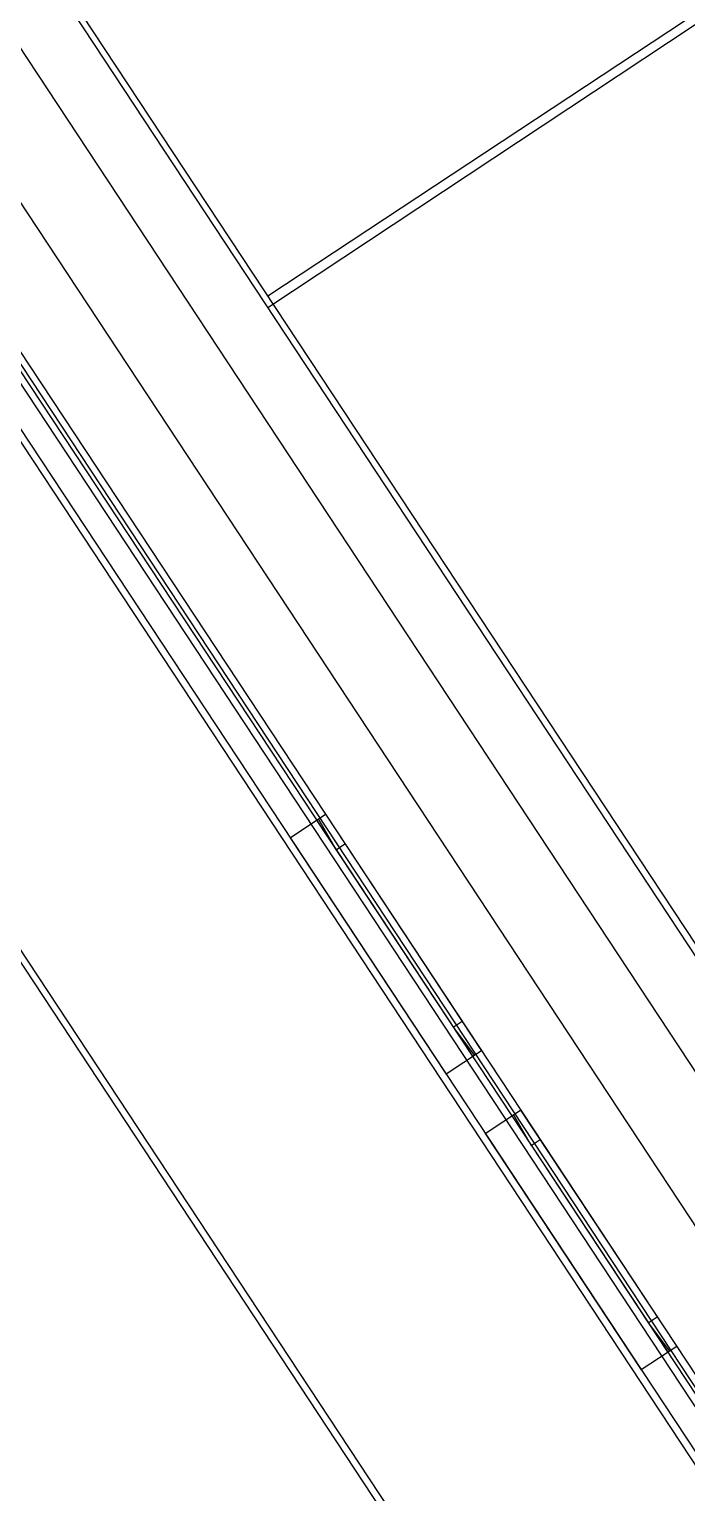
# Model space of a CAD drawing. Header units: metres. Extents: x 302064 to 305578, y 6265466 to 6271990.
# Drawn here: x 302978.15 to 302987.43, y 6265549.95 to 6265570.6 of the extents above; entities that cross this region are included whole.
import ezdxf

# ---------------------------------------------------------------- set-up
doc = ezdxf.new("R2010")
doc.units = ezdxf.units.M
doc.layers.get('0').update_dxf_attribs({"color": 6})
for name, color, linetype in [('BDY', 252, 'Continuous'), ('DEVELOP', 2, 'Continuous'), ('ROAD_KERB', 253, 'Continuous'), ('ROAD_KERB-BACK', 8, 'Continuous'), ('ROAD_KERB-LIP', 8, 'Continuous'), ('XR01255_CC_DES$0$FOOTPATH', 252, 'Continuous'), ('XR01255_CC_DES$0$ROAD_CONTROL', 252, 'Continuous'), ('XR01255_CC_DES$0$ROAD_KERB', 252, 'Continuous'), ('XR01255_CC_DES$0$ROAD_KERB-BACK', 252, 'Continuous'), ('XR01255_CC_DES$0$ROAD_KERB-LIP', 252, 'Continuous'), ('XR01255_CC_LOT_LAYOUT$0$ST1_BDY', 252, 'Continuous'), ('XR01255_CC_LOT_LAYOUT$0$ST1_LOTS', 252, 'Continuous')]:
    doc.layers.add(name, color=color, linetype=linetype)

# ---------------------------------------------------------------- blocks, each defined once
blk = doc.blocks.new('A$C6F1F0823')
at = {"layer": 'BDY'}
for p, q in [((82.721, 118.077), (22.306, 78.181)), ((10.552, 95.979), (71.022, 4.408)), ((3.882, 91.562), (64.346, 0))]:
    blk.add_line(p, q, dxfattribs=at)
at = {"layer": 'ROAD_KERB'}
blk.add_line((15.803, 81.676), (67.828, 2.893), dxfattribs=at)
for points in [[(22.994, 70.786), (25.199, 67.448)], [(22.994, 70.786), (25.199, 67.448)], [(22.994, 70.786), (25.199, 67.448)], [(22.994, 70.786), (25.199, 67.448)], [(22.994, 70.786), (25.199, 67.448)], [(22.994, 70.786), (25.199, 67.448)], [(22.994, 70.786), (25.199, 67.448)], [(22.994, 70.786), (25.199, 67.448)], [(22.994, 70.786), (25.199, 67.448)], [(22.994, 70.786), (25.199, 67.448)], [(22.994, 70.786), (25.199, 67.448)], [(22.994, 70.786), (25.199, 67.448)], [(22.994, 70.786), (25.199, 67.448)], [(22.994, 70.786), (25.199, 67.448)], [(22.994, 70.786), (25.199, 67.448)], [(22.994, 70.786), (25.199, 67.448)], [(22.994, 70.786), (25.199, 67.448)], [(22.994, 70.786), (25.199, 67.448)], [(22.994, 70.786), (25.199, 67.448)], [(22.994, 70.786), (25.199, 67.448)], [(22.994, 70.786), (25.199, 67.448)], [(22.994, 70.786), (25.199, 67.448)], [(22.994, 70.786), (25.199, 67.448)], [(22.994, 70.786), (25.199, 67.448)], [(22.994, 70.786), (25.199, 67.448)], [(22.994, 70.786), (25.199, 67.448)], [(22.994, 70.786), (25.199, 67.448)], [(22.994, 70.786), (25.199, 67.448)], [(22.994, 70.786), (25.199, 67.448)], [(22.994, 70.786), (25.199, 67.448)], [(22.994, 70.786), (25.199, 67.448)], [(22.994, 70.786), (25.199, 67.448)], [(22.994, 70.786), (25.199, 67.448)], [(22.994, 70.786), (25.199, 67.448)], [(22.994, 70.786), (25.199, 67.448)], [(22.994, 70.786), (25.199, 67.448)], [(22.994, 70.786), (25.199, 67.448)], [(22.994, 70.786), (25.199, 67.448)], [(22.994, 70.786), (25.199, 67.448)], [(22.994, 70.786), (25.199, 67.448)], [(22.994, 70.786), (25.199, 67.448)], [(22.994, 70.786), (25.199, 67.448)], [(22.994, 70.786), (25.199, 67.448)], [(22.994, 70.786), (25.199, 67.448)], [(22.994, 70.786), (25.199, 67.448)], [(22.994, 70.786), (25.199, 67.448)], [(22.994, 70.786), (25.199, 67.448)], [(22.994, 70.786), (25.199, 67.448)], [(22.994, 70.786), (25.199, 67.448)], [(22.994, 70.786), (25.199, 67.448)], [(25.75, 66.614), (27.954, 63.276)], [(25.75, 66.614), (27.954, 63.276)], [(25.75, 66.614), (27.954, 63.276)], [(25.75, 66.614), (27.954, 63.276)], [(25.75, 66.614), (27.954, 63.276)], [(25.75, 66.614), (27.954, 63.276)], [(25.75, 66.614), (27.954, 63.276)], [(25.75, 66.614), (27.954, 63.276)], [(25.75, 66.614), (27.954, 63.276)], [(25.75, 66.614), (27.954, 63.276)], [(25.75, 66.614), (27.954, 63.276)], [(25.75, 66.614), (27.954, 63.276)], [(25.75, 66.614), (27.954, 63.276)], [(25.75, 66.614), (27.954, 63.276)], [(25.75, 66.614), (27.954, 63.276)], [(25.75, 66.614), (27.954, 63.276)], [(25.75, 66.614), (27.954, 63.276)], [(25.75, 66.614), (27.954, 63.276)], [(25.75, 66.614), (27.954, 63.276)], [(25.75, 66.614), (27.954, 63.276)], [(25.75, 66.614), (27.954, 63.276)], [(25.75, 66.614), (27.954, 63.276)], [(25.75, 66.614), (27.954, 63.276)], [(25.75, 66.614), (27.954, 63.276)], [(25.75, 66.614), (27.954, 63.276)], [(25.75, 66.614), (27.954, 63.276)], [(25.75, 66.614), (27.954, 63.276)], [(25.75, 66.614), (27.954, 63.276)], [(25.75, 66.614), (27.954, 63.276)], [(25.75, 66.614), (27.954, 63.276)], [(25.75, 66.614), (27.954, 63.276)], [(25.75, 66.614), (27.954, 63.276)], [(25.75, 66.614), (27.954, 63.276)], [(25.75, 66.614), (27.954, 63.276)], [(25.75, 66.614), (27.954, 63.276)], [(25.75, 66.614), (27.954, 63.276)], [(25.75, 66.614), (27.954, 63.276)], [(25.75, 66.614), (27.954, 63.276)], [(25.75, 66.614), (27.954, 63.276)], [(25.75, 66.614), (27.954, 63.276)], [(25.75, 66.614), (27.954, 63.276)], [(25.75, 66.614), (27.954, 63.276)], [(25.75, 66.614), (27.954, 63.276)], [(25.75, 66.614), (27.954, 63.276)], [(25.75, 66.614), (27.954, 63.276)], [(25.75, 66.614), (27.954, 63.276)], [(25.75, 66.614), (27.954, 63.276)], [(25.75, 66.614), (27.954, 63.276)], [(25.75, 66.614), (27.954, 63.276)], [(25.75, 66.614), (27.954, 63.276)]]:
    blk.add_lwpolyline(points, dxfattribs=at)
at = {"layer": 'ROAD_KERB-BACK'}
blk.add_line((15.928, 81.759), (68.227, 2.562), dxfattribs=at)
for points in [[(23.12, 70.869), (25.324, 67.531)], [(23.12, 70.869), (25.324, 67.531)], [(23.12, 70.869), (25.324, 67.531)], [(23.12, 70.869), (25.324, 67.531)], [(23.12, 70.869), (25.324, 67.531)], [(23.12, 70.869), (25.324, 67.531)], [(23.12, 70.869), (25.324, 67.531)], [(23.12, 70.869), (25.324, 67.531)], [(23.12, 70.869), (25.324, 67.531)], [(23.12, 70.869), (25.324, 67.531)], [(23.12, 70.869), (25.324, 67.531)], [(23.12, 70.869), (25.324, 67.531)], [(23.12, 70.869), (25.324, 67.531)], [(23.12, 70.869), (25.324, 67.531)], [(23.12, 70.869), (25.324, 67.531)], [(23.12, 70.869), (25.324, 67.531)], [(23.12, 70.869), (25.324, 67.531)], [(23.12, 70.869), (25.324, 67.531)], [(23.12, 70.869), (25.324, 67.531)], [(23.12, 70.869), (25.324, 67.531)], [(23.12, 70.869), (25.324, 67.531)], [(23.12, 70.869), (25.324, 67.531)], [(23.12, 70.869), (25.324, 67.531)], [(23.12, 70.869), (25.324, 67.531)], [(23.12, 70.869), (25.324, 67.531)], [(23.12, 70.869), (25.324, 67.531)], [(23.12, 70.869), (25.324, 67.531)], [(23.12, 70.869), (25.324, 67.531)], [(23.12, 70.869), (25.324, 67.531)], [(23.12, 70.869), (25.324, 67.531)], [(23.12, 70.869), (25.324, 67.531)], [(23.12, 70.869), (25.324, 67.531)], [(23.12, 70.869), (25.324, 67.531)], [(23.12, 70.869), (25.324, 67.531)], [(23.12, 70.869), (25.324, 67.531)], [(23.12, 70.869), (25.324, 67.531)], [(23.12, 70.869), (25.324, 67.531)], [(23.12, 70.869), (25.324, 67.531)], [(23.12, 70.869), (25.324, 67.531)], [(23.12, 70.869), (25.324, 67.531)], [(23.12, 70.869), (25.324, 67.531)], [(23.12, 70.869), (25.324, 67.531)], [(23.12, 70.869), (25.324, 67.531)], [(23.12, 70.869), (25.324, 67.531)], [(23.12, 70.869), (25.324, 67.531)], [(23.12, 70.869), (25.324, 67.531)], [(23.12, 70.869), (25.324, 67.531)], [(23.12, 70.869), (25.324, 67.531)], [(23.12, 70.869), (25.324, 67.531)], [(23.12, 70.869), (25.324, 67.531)], [(23.019, 70.803), (23.27, 70.369)], [(23.019, 70.803), (23.27, 70.369)], [(23.019, 70.803), (23.27, 70.369)], [(23.019, 70.803), (23.27, 70.369)], [(23.019, 70.803), (23.27, 70.369)], [(23.019, 70.803), (23.27, 70.369)], [(23.019, 70.803), (23.27, 70.369)], [(23.019, 70.803), (23.27, 70.369)], [(23.019, 70.803), (23.27, 70.369)], [(23.019, 70.803), (23.27, 70.369)], [(23.019, 70.803), (23.27, 70.369)], [(23.019, 70.803), (23.27, 70.369)], [(23.019, 70.803), (23.27, 70.369)], [(23.019, 70.803), (23.27, 70.369)], [(23.019, 70.803), (23.27, 70.369)], [(23.019, 70.803), (23.27, 70.369)], [(23.019, 70.803), (23.27, 70.369)], [(23.019, 70.803), (23.27, 70.369)], [(23.019, 70.803), (23.27, 70.369)], [(23.019, 70.803), (23.27, 70.369)], [(23.019, 70.803), (23.27, 70.369)], [(23.019, 70.803), (23.27, 70.369)], [(23.019, 70.803), (23.27, 70.369)], [(23.019, 70.803), (23.27, 70.369)], [(23.019, 70.803), (23.27, 70.369)], [(23.019, 70.803), (23.27, 70.369)], [(23.019, 70.803), (23.27, 70.369)], [(23.019, 70.803), (23.27, 70.369)], [(23.019, 70.803), (23.27, 70.369)], [(23.019, 70.803), (23.27, 70.369)], [(23.019, 70.803), (23.27, 70.369)], [(23.019, 70.803), (23.27, 70.369)], [(23.019, 70.803), (23.27, 70.369)], [(23.019, 70.803), (23.27, 70.369)], [(23.019, 70.803), (23.27, 70.369)], [(23.019, 70.803), (23.27, 70.369)], [(23.019, 70.803), (23.27, 70.369)], [(23.019, 70.803), (23.27, 70.369)], [(23.019, 70.803), (23.27, 70.369)], [(23.019, 70.803), (23.27, 70.369)], [(23.019, 70.803), (23.27, 70.369)], [(23.019, 70.803), (23.27, 70.369)], [(23.019, 70.803), (23.27, 70.369)], [(23.019, 70.803), (23.27, 70.369)], [(23.019, 70.803), (23.27, 70.369)], [(23.019, 70.803), (23.27, 70.369)], [(23.019, 70.803), (23.27, 70.369)], [(23.019, 70.803), (23.27, 70.369)], [(23.019, 70.803), (23.27, 70.369)], [(23.019, 70.803), (23.27, 70.369)], [(23.27, 70.369), (23.395, 70.452)], [(23.27, 70.369), (23.395, 70.452)], [(23.27, 70.369), (23.395, 70.452)], [(23.27, 70.369), (23.395, 70.452)], [(23.27, 70.369), (23.395, 70.452)], [(23.27, 70.369), (23.395, 70.452)], [(23.27, 70.369), (23.395, 70.452)], [(23.27, 70.369), (23.395, 70.452)], [(23.27, 70.369), (23.395, 70.452)], [(23.27, 70.369), (23.395, 70.452)], [(23.27, 70.369), (23.395, 70.452)], [(23.27, 70.369), (23.395, 70.452)], [(23.27, 70.369), (23.395, 70.452)], [(23.27, 70.369), (23.395, 70.452)], [(23.27, 70.369), (23.395, 70.452)], [(23.27, 70.369), (23.395, 70.452)], [(23.27, 70.369), (23.395, 70.452)], [(23.27, 70.369), (23.395, 70.452)], [(23.27, 70.369), (23.395, 70.452)], [(23.27, 70.369), (23.395, 70.452)], [(23.27, 70.369), (23.395, 70.452)], [(23.27, 70.369), (23.395, 70.452)], [(23.27, 70.369), (23.395, 70.452)], [(23.27, 70.369), (23.395, 70.452)], [(23.27, 70.369), (23.395, 70.452)], [(23.27, 70.369), (23.395, 70.452)], [(23.27, 70.369), (23.395, 70.452)], [(23.27, 70.369), (23.395, 70.452)], [(23.27, 70.369), (23.395, 70.452)], [(23.27, 70.369), (23.395, 70.452)], [(23.27, 70.369), (23.395, 70.452)], [(23.27, 70.369), (23.395, 70.452)], [(23.27, 70.369), (23.395, 70.452)], [(23.27, 70.369), (23.395, 70.452)], [(23.27, 70.369), (23.395, 70.452)], [(23.27, 70.369), (23.395, 70.452)], [(23.27, 70.369), (23.395, 70.452)], [(23.27, 70.369), (23.395, 70.452)], [(23.27, 70.369), (23.395, 70.452)], [(23.27, 70.369), (23.395, 70.452)], [(23.27, 70.369), (23.395, 70.452)], [(23.27, 70.369), (23.395, 70.452)], [(23.27, 70.369), (23.395, 70.452)], [(23.27, 70.369), (23.395, 70.452)], [(23.27, 70.369), (23.395, 70.452)], [(23.27, 70.369), (23.395, 70.452)], [(23.27, 70.369), (23.395, 70.452)], [(23.27, 70.369), (23.395, 70.452)], [(23.27, 70.369), (23.395, 70.452)], [(23.27, 70.369), (23.395, 70.452)], [(24.923, 67.865), (25.048, 67.948)], [(24.923, 67.865), (25.048, 67.948)], [(24.923, 67.865), (25.048, 67.948)], [(24.923, 67.865), (25.048, 67.948)], [(24.923, 67.865), (25.048, 67.948)], [(24.923, 67.865), (25.048, 67.948)], [(24.923, 67.865), (25.048, 67.948)], [(24.923, 67.865), (25.048, 67.948)], [(24.923, 67.865), (25.048, 67.948)], [(24.923, 67.865), (25.048, 67.948)], [(24.923, 67.865), (25.048, 67.948)], [(24.923, 67.865), (25.048, 67.948)], [(24.923, 67.865), (25.048, 67.948)], [(24.923, 67.865), (25.048, 67.948)], [(24.923, 67.865), (25.048, 67.948)], [(24.923, 67.865), (25.048, 67.948)], [(24.923, 67.865), (25.048, 67.948)], [(24.923, 67.865), (25.048, 67.948)], [(24.923, 67.865), (25.048, 67.948)], [(24.923, 67.865), (25.048, 67.948)], [(24.923, 67.865), (25.048, 67.948)], [(24.923, 67.865), (25.048, 67.948)], [(24.923, 67.865), (25.048, 67.948)], [(24.923, 67.865), (25.048, 67.948)], [(24.923, 67.865), (25.048, 67.948)], [(24.923, 67.865), (25.048, 67.948)], [(24.923, 67.865), (25.048, 67.948)], [(24.923, 67.865), (25.048, 67.948)], [(24.923, 67.865), (25.048, 67.948)], [(24.923, 67.865), (25.048, 67.948)], [(24.923, 67.865), (25.048, 67.948)], [(24.923, 67.865), (25.048, 67.948)], [(24.923, 67.865), (25.048, 67.948)], [(24.923, 67.865), (25.048, 67.948)], [(24.923, 67.865), (25.048, 67.948)], [(24.923, 67.865), (25.048, 67.948)], [(24.923, 67.865), (25.048, 67.948)], [(24.923, 67.865), (25.048, 67.948)], [(24.923, 67.865), (25.048, 67.948)], [(24.923, 67.865), (25.048, 67.948)], [(24.923, 67.865), (25.048, 67.948)], [(24.923, 67.865), (25.048, 67.948)], [(24.923, 67.865), (25.048, 67.948)], [(24.923, 67.865), (25.048, 67.948)], [(24.923, 67.865), (25.048, 67.948)], [(24.923, 67.865), (25.048, 67.948)], [(24.923, 67.865), (25.048, 67.948)], [(24.923, 67.865), (25.048, 67.948)], [(24.923, 67.865), (25.048, 67.948)], [(24.923, 67.865), (25.048, 67.948)], [(24.923, 67.865), (25.224, 67.465)], [(24.923, 67.865), (25.224, 67.465)], [(24.923, 67.865), (25.224, 67.465)], [(24.923, 67.865), (25.224, 67.465)], [(24.923, 67.865), (25.224, 67.465)], [(24.923, 67.865), (25.224, 67.465)], [(24.923, 67.865), (25.224, 67.465)], [(24.923, 67.865), (25.224, 67.465)], [(24.923, 67.865), (25.224, 67.465)], [(24.923, 67.865), (25.224, 67.465)], [(24.923, 67.865), (25.224, 67.465)], [(24.923, 67.865), (25.224, 67.465)], [(24.923, 67.865), (25.224, 67.465)], [(24.923, 67.865), (25.224, 67.465)], [(24.923, 67.865), (25.224, 67.465)], [(24.923, 67.865), (25.224, 67.465)], [(24.923, 67.865), (25.224, 67.465)], [(24.923, 67.865), (25.224, 67.465)], [(24.923, 67.865), (25.224, 67.465)], [(24.923, 67.865), (25.224, 67.465)], [(24.923, 67.865), (25.224, 67.465)], [(24.923, 67.865), (25.224, 67.465)], [(24.923, 67.865), (25.224, 67.465)], [(24.923, 67.865), (25.224, 67.465)], [(24.923, 67.865), (25.224, 67.465)], [(24.923, 67.865), (25.224, 67.465)], [(24.923, 67.865), (25.224, 67.465)], [(24.923, 67.865), (25.224, 67.465)], [(24.923, 67.865), (25.224, 67.465)], [(24.923, 67.865), (25.224, 67.465)], [(24.923, 67.865), (25.224, 67.465)], [(24.923, 67.865), (25.224, 67.465)], [(24.923, 67.865), (25.224, 67.465)], [(24.923, 67.865), (25.224, 67.465)], [(24.923, 67.865), (25.224, 67.465)], [(24.923, 67.865), (25.224, 67.465)], [(24.923, 67.865), (25.224, 67.465)], [(24.923, 67.865), (25.224, 67.465)], [(24.923, 67.865), (25.224, 67.465)], [(24.923, 67.865), (25.224, 67.465)], [(24.923, 67.865), (25.224, 67.465)], [(24.923, 67.865), (25.224, 67.465)], [(24.923, 67.865), (25.224, 67.465)], [(24.923, 67.865), (25.224, 67.465)], [(24.923, 67.865), (25.224, 67.465)], [(24.923, 67.865), (25.224, 67.465)], [(24.923, 67.865), (25.224, 67.465)], [(24.923, 67.865), (25.224, 67.465)], [(24.923, 67.865), (25.224, 67.465)], [(24.923, 67.865), (25.224, 67.465)], [(25.775, 66.63), (26.025, 66.197)], [(25.775, 66.63), (26.025, 66.197)], [(25.775, 66.63), (26.025, 66.197)], [(25.775, 66.63), (26.025, 66.197)], [(25.775, 66.63), (26.025, 66.197)], [(25.775, 66.63), (26.025, 66.197)], [(25.775, 66.63), (26.025, 66.197)], [(25.775, 66.63), (26.025, 66.197)], [(25.775, 66.63), (26.025, 66.197)], [(25.775, 66.63), (26.025, 66.197)], [(25.775, 66.63), (26.025, 66.197)], [(25.775, 66.63), (26.025, 66.197)], [(25.775, 66.63), (26.025, 66.197)], [(25.775, 66.63), (26.025, 66.197)], [(25.775, 66.63), (26.025, 66.197)], [(25.775, 66.63), (26.025, 66.197)], [(25.775, 66.63), (26.025, 66.197)], [(25.775, 66.63), (26.025, 66.197)], [(25.775, 66.63), (26.025, 66.197)], [(25.775, 66.63), (26.025, 66.197)], [(25.775, 66.63), (26.025, 66.197)], [(25.775, 66.63), (26.025, 66.197)], [(25.775, 66.63), (26.025, 66.197)], [(25.775, 66.63), (26.025, 66.197)], [(25.775, 66.63), (26.025, 66.197)], [(25.775, 66.63), (26.025, 66.197)], [(25.775, 66.63), (26.025, 66.197)], [(25.775, 66.63), (26.025, 66.197)], [(25.775, 66.63), (26.025, 66.197)], [(25.775, 66.63), (26.025, 66.197)], [(25.775, 66.63), (26.025, 66.197)], [(25.775, 66.63), (26.025, 66.197)], [(25.775, 66.63), (26.025, 66.197)], [(25.775, 66.63), (26.025, 66.197)], [(25.775, 66.63), (26.025, 66.197)], [(25.775, 66.63), (26.025, 66.197)], [(25.775, 66.63), (26.025, 66.197)], [(25.775, 66.63), (26.025, 66.197)], [(25.775, 66.63), (26.025, 66.197)], [(25.775, 66.63), (26.025, 66.197)], [(25.775, 66.63), (26.025, 66.197)], [(25.775, 66.63), (26.025, 66.197)], [(25.775, 66.63), (26.025, 66.197)], [(25.775, 66.63), (26.025, 66.197)], [(25.775, 66.63), (26.025, 66.197)], [(25.775, 66.63), (26.025, 66.197)], [(25.775, 66.63), (26.025, 66.197)], [(25.775, 66.63), (26.025, 66.197)], [(25.775, 66.63), (26.025, 66.197)], [(25.775, 66.63), (26.025, 66.197)], [(25.875, 66.696), (28.079, 63.359)], [(25.875, 66.696), (28.079, 63.359)], [(25.875, 66.696), (28.079, 63.359)], [(25.875, 66.696), (28.079, 63.359)], [(25.875, 66.696), (28.079, 63.359)], [(25.875, 66.696), (28.079, 63.359)], [(25.875, 66.696), (28.079, 63.359)], [(25.875, 66.696), (28.079, 63.359)], [(25.875, 66.696), (28.079, 63.359)], [(25.875, 66.696), (28.079, 63.359)], [(25.875, 66.696), (28.079, 63.359)], [(25.875, 66.696), (28.079, 63.359)], [(25.875, 66.696), (28.079, 63.359)], [(25.875, 66.696), (28.079, 63.359)], [(25.875, 66.696), (28.079, 63.359)], [(25.875, 66.696), (28.079, 63.359)], [(25.875, 66.696), (28.079, 63.359)], [(25.875, 66.696), (28.079, 63.359)], [(25.875, 66.696), (28.079, 63.359)], [(25.875, 66.696), (28.079, 63.359)], [(25.875, 66.696), (28.079, 63.359)], [(25.875, 66.696), (28.079, 63.359)], [(25.875, 66.696), (28.079, 63.359)], [(25.875, 66.696), (28.079, 63.359)], [(25.875, 66.696), (28.079, 63.359)], [(25.875, 66.696), (28.079, 63.359)], [(25.875, 66.696), (28.079, 63.359)], [(25.875, 66.696), (28.079, 63.359)], [(25.875, 66.696), (28.079, 63.359)], [(25.875, 66.696), (28.079, 63.359)], [(25.875, 66.696), (28.079, 63.359)], [(25.875, 66.696), (28.079, 63.359)], [(25.875, 66.696), (28.079, 63.359)], [(25.875, 66.696), (28.079, 63.359)], [(25.875, 66.696), (28.079, 63.359)], [(25.875, 66.696), (28.079, 63.359)], [(25.875, 66.696), (28.079, 63.359)], [(25.875, 66.696), (28.079, 63.359)], [(25.875, 66.696), (28.079, 63.359)], [(25.875, 66.696), (28.079, 63.359)], [(25.875, 66.696), (28.079, 63.359)], [(25.875, 66.696), (28.079, 63.359)], [(25.875, 66.696), (28.079, 63.359)], [(25.875, 66.696), (28.079, 63.359)], [(25.875, 66.696), (28.079, 63.359)], [(25.875, 66.696), (28.079, 63.359)], [(25.875, 66.696), (28.079, 63.359)], [(25.875, 66.696), (28.079, 63.359)], [(25.875, 66.696), (28.079, 63.359)], [(25.875, 66.696), (28.079, 63.359)], [(26.025, 66.197), (26.15, 66.279)], [(26.025, 66.197), (26.15, 66.279)], [(26.025, 66.197), (26.15, 66.279)], [(26.025, 66.197), (26.15, 66.279)], [(26.025, 66.197), (26.15, 66.279)], [(26.025, 66.197), (26.15, 66.279)], [(26.025, 66.197), (26.15, 66.279)], [(26.025, 66.197), (26.15, 66.279)], [(26.025, 66.197), (26.15, 66.279)], [(26.025, 66.197), (26.15, 66.279)], [(26.025, 66.197), (26.15, 66.279)], [(26.025, 66.197), (26.15, 66.279)], [(26.025, 66.197), (26.15, 66.279)], [(26.025, 66.197), (26.15, 66.279)], [(26.025, 66.197), (26.15, 66.279)], [(26.025, 66.197), (26.15, 66.279)], [(26.025, 66.197), (26.15, 66.279)], [(26.025, 66.197), (26.15, 66.279)], [(26.025, 66.197), (26.15, 66.279)], [(26.025, 66.197), (26.15, 66.279)], [(26.025, 66.197), (26.15, 66.279)], [(26.025, 66.197), (26.15, 66.279)], [(26.025, 66.197), (26.15, 66.279)], [(26.025, 66.197), (26.15, 66.279)], [(26.025, 66.197), (26.15, 66.279)], [(26.025, 66.197), (26.15, 66.279)], [(26.025, 66.197), (26.15, 66.279)], [(26.025, 66.197), (26.15, 66.279)], [(26.025, 66.197), (26.15, 66.279)], [(26.025, 66.197), (26.15, 66.279)], [(26.025, 66.197), (26.15, 66.279)], [(26.025, 66.197), (26.15, 66.279)], [(26.025, 66.197), (26.15, 66.279)], [(26.025, 66.197), (26.15, 66.279)], [(26.025, 66.197), (26.15, 66.279)], [(26.025, 66.197), (26.15, 66.279)], [(26.025, 66.197), (26.15, 66.279)], [(26.025, 66.197), (26.15, 66.279)], [(26.025, 66.197), (26.15, 66.279)], [(26.025, 66.197), (26.15, 66.279)], [(26.025, 66.197), (26.15, 66.279)], [(26.025, 66.197), (26.15, 66.279)], [(26.025, 66.197), (26.15, 66.279)], [(26.025, 66.197), (26.15, 66.279)], [(26.025, 66.197), (26.15, 66.279)], [(26.025, 66.197), (26.15, 66.279)], [(26.025, 66.197), (26.15, 66.279)], [(26.025, 66.197), (26.15, 66.279)], [(26.025, 66.197), (26.15, 66.279)], [(26.025, 66.197), (26.15, 66.279)], [(27.678, 63.693), (27.804, 63.776)], [(27.678, 63.693), (27.804, 63.776)], [(27.678, 63.693), (27.804, 63.776)], [(27.678, 63.693), (27.804, 63.776)], [(27.678, 63.693), (27.804, 63.776)], [(27.678, 63.693), (27.804, 63.776)], [(27.678, 63.693), (27.804, 63.776)], [(27.678, 63.693), (27.804, 63.776)], [(27.678, 63.693), (27.804, 63.776)], [(27.678, 63.693), (27.804, 63.776)], [(27.678, 63.693), (27.804, 63.776)], [(27.678, 63.693), (27.804, 63.776)], [(27.678, 63.693), (27.804, 63.776)], [(27.678, 63.693), (27.804, 63.776)], [(27.678, 63.693), (27.804, 63.776)], [(27.678, 63.693), (27.804, 63.776)], [(27.678, 63.693), (27.804, 63.776)], [(27.678, 63.693), (27.804, 63.776)], [(27.678, 63.693), (27.804, 63.776)], [(27.678, 63.693), (27.804, 63.776)], [(27.678, 63.693), (27.804, 63.776)], [(27.678, 63.693), (27.804, 63.776)], [(27.678, 63.693), (27.804, 63.776)], [(27.678, 63.693), (27.804, 63.776)], [(27.678, 63.693), (27.804, 63.776)], [(27.678, 63.693), (27.804, 63.776)], [(27.678, 63.693), (27.804, 63.776)], [(27.678, 63.693), (27.804, 63.776)], [(27.678, 63.693), (27.804, 63.776)], [(27.678, 63.693), (27.804, 63.776)], [(27.678, 63.693), (27.804, 63.776)], [(27.678, 63.693), (27.804, 63.776)], [(27.678, 63.693), (27.804, 63.776)], [(27.678, 63.693), (27.804, 63.776)], [(27.678, 63.693), (27.804, 63.776)], [(27.678, 63.693), (27.804, 63.776)], [(27.678, 63.693), (27.804, 63.776)], [(27.678, 63.693), (27.804, 63.776)], [(27.678, 63.693), (27.804, 63.776)], [(27.678, 63.693), (27.804, 63.776)], [(27.678, 63.693), (27.804, 63.776)], [(27.678, 63.693), (27.804, 63.776)], [(27.678, 63.693), (27.804, 63.776)], [(27.678, 63.693), (27.804, 63.776)], [(27.678, 63.693), (27.804, 63.776)], [(27.678, 63.693), (27.804, 63.776)], [(27.678, 63.693), (27.804, 63.776)], [(27.678, 63.693), (27.804, 63.776)], [(27.678, 63.693), (27.804, 63.776)], [(27.678, 63.693), (27.804, 63.776)], [(27.678, 63.693), (27.979, 63.292)], [(27.678, 63.693), (27.979, 63.292)], [(27.678, 63.693), (27.979, 63.292)], [(27.678, 63.693), (27.979, 63.292)], [(27.678, 63.693), (27.979, 63.292)], [(27.678, 63.693), (27.979, 63.292)], [(27.678, 63.693), (27.979, 63.292)], [(27.678, 63.693), (27.979, 63.292)], [(27.678, 63.693), (27.979, 63.292)], [(27.678, 63.693), (27.979, 63.292)], [(27.678, 63.693), (27.979, 63.292)], [(27.678, 63.693), (27.979, 63.292)], [(27.678, 63.693), (27.979, 63.292)], [(27.678, 63.693), (27.979, 63.292)], [(27.678, 63.693), (27.979, 63.292)], [(27.678, 63.693), (27.979, 63.292)], [(27.678, 63.693), (27.979, 63.292)], [(27.678, 63.693), (27.979, 63.292)], [(27.678, 63.693), (27.979, 63.292)], [(27.678, 63.693), (27.979, 63.292)], [(27.678, 63.693), (27.979, 63.292)], [(27.678, 63.693), (27.979, 63.292)], [(27.678, 63.693), (27.979, 63.292)], [(27.678, 63.693), (27.979, 63.292)], [(27.678, 63.693), (27.979, 63.292)], [(27.678, 63.693), (27.979, 63.292)], [(27.678, 63.693), (27.979, 63.292)], [(27.678, 63.693), (27.979, 63.292)], [(27.678, 63.693), (27.979, 63.292)], [(27.678, 63.693), (27.979, 63.292)], [(27.678, 63.693), (27.979, 63.292)], [(27.678, 63.693), (27.979, 63.292)], [(27.678, 63.693), (27.979, 63.292)], [(27.678, 63.693), (27.979, 63.292)], [(27.678, 63.693), (27.979, 63.292)], [(27.678, 63.693), (27.979, 63.292)], [(27.678, 63.693), (27.979, 63.292)], [(27.678, 63.693), (27.979, 63.292)], [(27.678, 63.693), (27.979, 63.292)], [(27.678, 63.693), (27.979, 63.292)], [(27.678, 63.693), (27.979, 63.292)], [(27.678, 63.693), (27.979, 63.292)], [(27.678, 63.693), (27.979, 63.292)], [(27.678, 63.693), (27.979, 63.292)], [(27.678, 63.693), (27.979, 63.292)], [(27.678, 63.693), (27.979, 63.292)], [(27.678, 63.693), (27.979, 63.292)], [(27.678, 63.693), (27.979, 63.292)], [(27.678, 63.693), (27.979, 63.292)], [(27.678, 63.693), (27.979, 63.292)]]:
    blk.add_lwpolyline(points, dxfattribs=at)
at = {"layer": 'ROAD_KERB-LIP'}
blk.add_line((15.428, 81.428), (67.453, 2.645), dxfattribs=at)
for points in [[(22.619, 70.538), (23.12, 70.869)], [(22.619, 70.538), (23.12, 70.869)], [(22.619, 70.538), (23.12, 70.869)], [(22.619, 70.538), (23.12, 70.869)], [(22.619, 70.538), (23.12, 70.869)], [(22.619, 70.538), (23.12, 70.869)], [(22.619, 70.538), (23.12, 70.869)], [(22.619, 70.538), (23.12, 70.869)], [(22.619, 70.538), (23.12, 70.869)], [(22.619, 70.538), (23.12, 70.869)], [(22.619, 70.538), (23.12, 70.869)], [(22.619, 70.538), (23.12, 70.869)], [(22.619, 70.538), (23.12, 70.869)], [(22.619, 70.538), (23.12, 70.869)], [(22.619, 70.538), (23.12, 70.869)], [(22.619, 70.538), (23.12, 70.869)], [(22.619, 70.538), (23.12, 70.869)], [(22.619, 70.538), (23.12, 70.869)], [(22.619, 70.538), (23.12, 70.869)], [(22.619, 70.538), (23.12, 70.869)], [(22.619, 70.538), (23.12, 70.869)], [(22.619, 70.538), (23.12, 70.869)], [(22.619, 70.538), (23.12, 70.869)], [(22.619, 70.538), (23.12, 70.869)], [(22.619, 70.538), (23.12, 70.869)], [(22.619, 70.538), (23.12, 70.869)], [(22.619, 70.538), (23.12, 70.869)], [(22.619, 70.538), (23.12, 70.869)], [(22.619, 70.538), (23.12, 70.869)], [(22.619, 70.538), (23.12, 70.869)], [(22.619, 70.538), (23.12, 70.869)], [(22.619, 70.538), (23.12, 70.869)], [(22.619, 70.538), (23.12, 70.869)], [(22.619, 70.538), (23.12, 70.869)], [(22.619, 70.538), (23.12, 70.869)], [(22.619, 70.538), (23.12, 70.869)], [(22.619, 70.538), (23.12, 70.869)], [(22.619, 70.538), (23.12, 70.869)], [(22.619, 70.538), (23.12, 70.869)], [(22.619, 70.538), (23.12, 70.869)], [(22.619, 70.538), (23.12, 70.869)], [(22.619, 70.538), (23.12, 70.869)], [(22.619, 70.538), (23.12, 70.869)], [(22.619, 70.538), (23.12, 70.869)], [(22.619, 70.538), (23.12, 70.869)], [(22.619, 70.538), (23.12, 70.869)], [(22.619, 70.538), (23.12, 70.869)], [(22.619, 70.538), (23.12, 70.869)], [(22.619, 70.538), (23.12, 70.869)], [(22.619, 70.538), (23.12, 70.869)], [(22.619, 70.538), (24.823, 67.2)], [(22.619, 70.538), (24.823, 67.2)], [(22.619, 70.538), (24.823, 67.2)], [(22.619, 70.538), (24.823, 67.2)], [(22.619, 70.538), (24.823, 67.2)], [(22.619, 70.538), (24.823, 67.2)], [(22.619, 70.538), (24.823, 67.2)], [(22.619, 70.538), (24.823, 67.2)], [(22.619, 70.538), (24.823, 67.2)], [(22.619, 70.538), (24.823, 67.2)], [(22.619, 70.538), (24.823, 67.2)], [(22.619, 70.538), (24.823, 67.2)], [(22.619, 70.538), (24.823, 67.2)], [(22.619, 70.538), (24.823, 67.2)], [(22.619, 70.538), (24.823, 67.2)], [(22.619, 70.538), (24.823, 67.2)], [(22.619, 70.538), (24.823, 67.2)], [(22.619, 70.538), (24.823, 67.2)], [(22.619, 70.538), (24.823, 67.2)], [(22.619, 70.538), (24.823, 67.2)], [(22.619, 70.538), (24.823, 67.2)], [(22.619, 70.538), (24.823, 67.2)], [(22.619, 70.538), (24.823, 67.2)], [(22.619, 70.538), (24.823, 67.2)], [(22.619, 70.538), (24.823, 67.2)], [(22.619, 70.538), (24.823, 67.2)], [(22.619, 70.538), (24.823, 67.2)], [(22.619, 70.538), (24.823, 67.2)], [(22.619, 70.538), (24.823, 67.2)], [(22.619, 70.538), (24.823, 67.2)], [(22.619, 70.538), (24.823, 67.2)], [(22.619, 70.538), (24.823, 67.2)], [(22.619, 70.538), (24.823, 67.2)], [(22.619, 70.538), (24.823, 67.2)], [(22.619, 70.538), (24.823, 67.2)], [(22.619, 70.538), (24.823, 67.2)], [(22.619, 70.538), (24.823, 67.2)], [(22.619, 70.538), (24.823, 67.2)], [(22.619, 70.538), (24.823, 67.2)], [(22.619, 70.538), (24.823, 67.2)], [(22.619, 70.538), (24.823, 67.2)], [(22.619, 70.538), (24.823, 67.2)], [(22.619, 70.538), (24.823, 67.2)], [(22.619, 70.538), (24.823, 67.2)], [(22.619, 70.538), (24.823, 67.2)], [(22.619, 70.538), (24.823, 67.2)], [(22.619, 70.538), (24.823, 67.2)], [(22.619, 70.538), (24.823, 67.2)], [(22.619, 70.538), (24.823, 67.2)], [(22.619, 70.538), (24.823, 67.2)], [(25.324, 67.531), (24.823, 67.2)], [(25.324, 67.531), (24.823, 67.2)], [(25.324, 67.531), (24.823, 67.2)], [(25.324, 67.531), (24.823, 67.2)], [(25.324, 67.531), (24.823, 67.2)], [(25.324, 67.531), (24.823, 67.2)], [(25.324, 67.531), (24.823, 67.2)], [(25.324, 67.531), (24.823, 67.2)], [(25.324, 67.531), (24.823, 67.2)], [(25.324, 67.531), (24.823, 67.2)], [(25.324, 67.531), (24.823, 67.2)], [(25.324, 67.531), (24.823, 67.2)], [(25.324, 67.531), (24.823, 67.2)], [(25.324, 67.531), (24.823, 67.2)], [(25.324, 67.531), (24.823, 67.2)], [(25.324, 67.531), (24.823, 67.2)], [(25.324, 67.531), (24.823, 67.2)], [(25.324, 67.531), (24.823, 67.2)], [(25.324, 67.531), (24.823, 67.2)], [(25.324, 67.531), (24.823, 67.2)], [(25.324, 67.531), (24.823, 67.2)], [(25.324, 67.531), (24.823, 67.2)], [(25.324, 67.531), (24.823, 67.2)], [(25.324, 67.531), (24.823, 67.2)], [(25.324, 67.531), (24.823, 67.2)], [(25.324, 67.531), (24.823, 67.2)], [(25.324, 67.531), (24.823, 67.2)], [(25.324, 67.531), (24.823, 67.2)], [(25.324, 67.531), (24.823, 67.2)], [(25.324, 67.531), (24.823, 67.2)], [(25.324, 67.531), (24.823, 67.2)], [(25.324, 67.531), (24.823, 67.2)], [(25.324, 67.531), (24.823, 67.2)], [(25.324, 67.531), (24.823, 67.2)], [(25.324, 67.531), (24.823, 67.2)], [(25.324, 67.531), (24.823, 67.2)], [(25.324, 67.531), (24.823, 67.2)], [(25.324, 67.531), (24.823, 67.2)], [(25.324, 67.531), (24.823, 67.2)], [(25.324, 67.531), (24.823, 67.2)], [(25.324, 67.531), (24.823, 67.2)], [(25.324, 67.531), (24.823, 67.2)], [(25.324, 67.531), (24.823, 67.2)], [(25.324, 67.531), (24.823, 67.2)], [(25.324, 67.531), (24.823, 67.2)], [(25.324, 67.531), (24.823, 67.2)], [(25.324, 67.531), (24.823, 67.2)], [(25.324, 67.531), (24.823, 67.2)], [(25.324, 67.531), (24.823, 67.2)], [(25.324, 67.531), (24.823, 67.2)], [(25.374, 66.366), (25.875, 66.696)], [(25.374, 66.366), (25.875, 66.696)], [(25.374, 66.366), (25.875, 66.696)], [(25.374, 66.366), (25.875, 66.696)], [(25.374, 66.366), (25.875, 66.696)], [(25.374, 66.366), (25.875, 66.696)], [(25.374, 66.366), (25.875, 66.696)], [(25.374, 66.366), (25.875, 66.696)], [(25.374, 66.366), (25.875, 66.696)], [(25.374, 66.366), (25.875, 66.696)], [(25.374, 66.366), (25.875, 66.696)], [(25.374, 66.366), (25.875, 66.696)], [(25.374, 66.366), (25.875, 66.696)], [(25.374, 66.366), (25.875, 66.696)], [(25.374, 66.366), (25.875, 66.696)], [(25.374, 66.366), (25.875, 66.696)], [(25.374, 66.366), (25.875, 66.696)], [(25.374, 66.366), (25.875, 66.696)], [(25.374, 66.366), (25.875, 66.696)], [(25.374, 66.366), (25.875, 66.696)], [(25.374, 66.366), (25.875, 66.696)], [(25.374, 66.366), (25.875, 66.696)], [(25.374, 66.366), (25.875, 66.696)], [(25.374, 66.366), (25.875, 66.696)], [(25.374, 66.366), (25.875, 66.696)], [(25.374, 66.366), (25.875, 66.696)], [(25.374, 66.366), (25.875, 66.696)], [(25.374, 66.366), (25.875, 66.696)], [(25.374, 66.366), (25.875, 66.696)], [(25.374, 66.366), (25.875, 66.696)], [(25.374, 66.366), (25.875, 66.696)], [(25.374, 66.366), (25.875, 66.696)], [(25.374, 66.366), (25.875, 66.696)], [(25.374, 66.366), (25.875, 66.696)], [(25.374, 66.366), (25.875, 66.696)], [(25.374, 66.366), (25.875, 66.696)], [(25.374, 66.366), (25.875, 66.696)], [(25.374, 66.366), (25.875, 66.696)], [(25.374, 66.366), (25.875, 66.696)], [(25.374, 66.366), (25.875, 66.696)], [(25.374, 66.366), (25.875, 66.696)], [(25.374, 66.366), (25.875, 66.696)], [(25.374, 66.366), (25.875, 66.696)], [(25.374, 66.366), (25.875, 66.696)], [(25.374, 66.366), (25.875, 66.696)], [(25.374, 66.366), (25.875, 66.696)], [(25.374, 66.366), (25.875, 66.696)], [(25.374, 66.366), (25.875, 66.696)], [(25.374, 66.366), (25.875, 66.696)], [(25.374, 66.366), (25.875, 66.696)], [(25.374, 66.366), (27.578, 63.028)], [(25.374, 66.366), (27.578, 63.028)], [(25.374, 66.366), (27.578, 63.028)], [(25.374, 66.366), (27.578, 63.028)], [(25.374, 66.366), (27.578, 63.028)], [(25.374, 66.366), (27.578, 63.028)], [(25.374, 66.366), (27.578, 63.028)], [(25.374, 66.366), (27.578, 63.028)], [(25.374, 66.366), (27.578, 63.028)], [(25.374, 66.366), (27.578, 63.028)], [(25.374, 66.366), (27.578, 63.028)], [(25.374, 66.366), (27.578, 63.028)], [(25.374, 66.366), (27.578, 63.028)], [(25.374, 66.366), (27.578, 63.028)], [(25.374, 66.366), (27.578, 63.028)], [(25.374, 66.366), (27.578, 63.028)], [(25.374, 66.366), (27.578, 63.028)], [(25.374, 66.366), (27.578, 63.028)], [(25.374, 66.366), (27.578, 63.028)], [(25.374, 66.366), (27.578, 63.028)], [(25.374, 66.366), (27.578, 63.028)], [(25.374, 66.366), (27.578, 63.028)], [(25.374, 66.366), (27.578, 63.028)], [(25.374, 66.366), (27.578, 63.028)], [(25.374, 66.366), (27.578, 63.028)], [(25.374, 66.366), (27.578, 63.028)], [(25.374, 66.366), (27.578, 63.028)], [(25.374, 66.366), (27.578, 63.028)], [(25.374, 66.366), (27.578, 63.028)], [(25.374, 66.366), (27.578, 63.028)], [(25.374, 66.366), (27.578, 63.028)], [(25.374, 66.366), (27.578, 63.028)], [(25.374, 66.366), (27.578, 63.028)], [(25.374, 66.366), (27.578, 63.028)], [(25.374, 66.366), (27.578, 63.028)], [(25.374, 66.366), (27.578, 63.028)], [(25.374, 66.366), (27.578, 63.028)], [(25.374, 66.366), (27.578, 63.028)], [(25.374, 66.366), (27.578, 63.028)], [(25.374, 66.366), (27.578, 63.028)], [(25.374, 66.366), (27.578, 63.028)], [(25.374, 66.366), (27.578, 63.028)], [(25.374, 66.366), (27.578, 63.028)], [(25.374, 66.366), (27.578, 63.028)], [(25.374, 66.366), (27.578, 63.028)], [(25.374, 66.366), (27.578, 63.028)], [(25.374, 66.366), (27.578, 63.028)], [(25.374, 66.366), (27.578, 63.028)], [(25.374, 66.366), (27.578, 63.028)], [(25.374, 66.366), (27.578, 63.028)], [(28.079, 63.359), (27.578, 63.028)], [(28.079, 63.359), (27.578, 63.028)], [(28.079, 63.359), (27.578, 63.028)], [(28.079, 63.359), (27.578, 63.028)], [(28.079, 63.359), (27.578, 63.028)], [(28.079, 63.359), (27.578, 63.028)], [(28.079, 63.359), (27.578, 63.028)], [(28.079, 63.359), (27.578, 63.028)], [(28.079, 63.359), (27.578, 63.028)], [(28.079, 63.359), (27.578, 63.028)], [(28.079, 63.359), (27.578, 63.028)], [(28.079, 63.359), (27.578, 63.028)], [(28.079, 63.359), (27.578, 63.028)], [(28.079, 63.359), (27.578, 63.028)], [(28.079, 63.359), (27.578, 63.028)], [(28.079, 63.359), (27.578, 63.028)], [(28.079, 63.359), (27.578, 63.028)], [(28.079, 63.359), (27.578, 63.028)], [(28.079, 63.359), (27.578, 63.028)], [(28.079, 63.359), (27.578, 63.028)], [(28.079, 63.359), (27.578, 63.028)], [(28.079, 63.359), (27.578, 63.028)], [(28.079, 63.359), (27.578, 63.028)], [(28.079, 63.359), (27.578, 63.028)], [(28.079, 63.359), (27.578, 63.028)], [(28.079, 63.359), (27.578, 63.028)], [(28.079, 63.359), (27.578, 63.028)], [(28.079, 63.359), (27.578, 63.028)], [(28.079, 63.359), (27.578, 63.028)], [(28.079, 63.359), (27.578, 63.028)], [(28.079, 63.359), (27.578, 63.028)], [(28.079, 63.359), (27.578, 63.028)], [(28.079, 63.359), (27.578, 63.028)], [(28.079, 63.359), (27.578, 63.028)], [(28.079, 63.359), (27.578, 63.028)], [(28.079, 63.359), (27.578, 63.028)], [(28.079, 63.359), (27.578, 63.028)], [(28.079, 63.359), (27.578, 63.028)], [(28.079, 63.359), (27.578, 63.028)], [(28.079, 63.359), (27.578, 63.028)], [(28.079, 63.359), (27.578, 63.028)], [(28.079, 63.359), (27.578, 63.028)], [(28.079, 63.359), (27.578, 63.028)], [(28.079, 63.359), (27.578, 63.028)], [(28.079, 63.359), (27.578, 63.028)], [(28.079, 63.359), (27.578, 63.028)], [(28.079, 63.359), (27.578, 63.028)], [(28.079, 63.359), (27.578, 63.028)], [(28.079, 63.359), (27.578, 63.028)], [(28.079, 63.359), (27.578, 63.028)]]:
    blk.add_lwpolyline(points, dxfattribs=at)
blk = doc.blocks.new('A$C07AF69C9')
at = {"layer": 'XR01255_CC_DES$0$FOOTPATH'}
for p, q in [((44.725, 113.755), (102.549, 26.097)), ((43.45, 113.509), (101.548, 25.436))]:
    blk.add_line(p, q, dxfattribs=at)
at = {"layer": 'XR01255_CC_DES$0$ROAD_CONTROL'}
blk.add_line((30.694, 122.131), (96.623, 22.188), dxfattribs=at)
at = {"layer": 'XR01255_CC_DES$0$ROAD_KERB'}
blk.add_lwpolyline([(100.379, 24.666), (42.737, 112.046)], dxfattribs=at)
at = {"layer": 'XR01255_CC_DES$0$ROAD_KERB-BACK'}
blk.add_lwpolyline([(100.504, 24.748), (42.862, 112.129)], dxfattribs=at)
at = {"layer": 'XR01255_CC_DES$0$ROAD_KERB-LIP'}
blk.add_lwpolyline([(100.003, 24.418), (42.362, 111.798)], dxfattribs=at)
at = {"layer": 'XR01255_CC_LOT_LAYOUT$0$ST1_BDY'}
blk.add_line((45.681, 113.94), (103.301, 26.593), dxfattribs=at)
at = {"layer": 'XR01255_CC_LOT_LAYOUT$0$ST1_LOTS'}
blk.add_line((75.186, 113.888), (54.673, 100.309), dxfattribs=at)
blk.add_blockref('A$C6F1F0823', (32.368, 22.293))

msp = doc.modelspace()

# ---------------------------------------------------------------- block references
at = {"layer": 'DEVELOP'}
msp.add_blockref('A$C07AF69C9', (302926.842, 6265466.359), dxfattribs=at)

doc.saveas('drawing.dxf')
